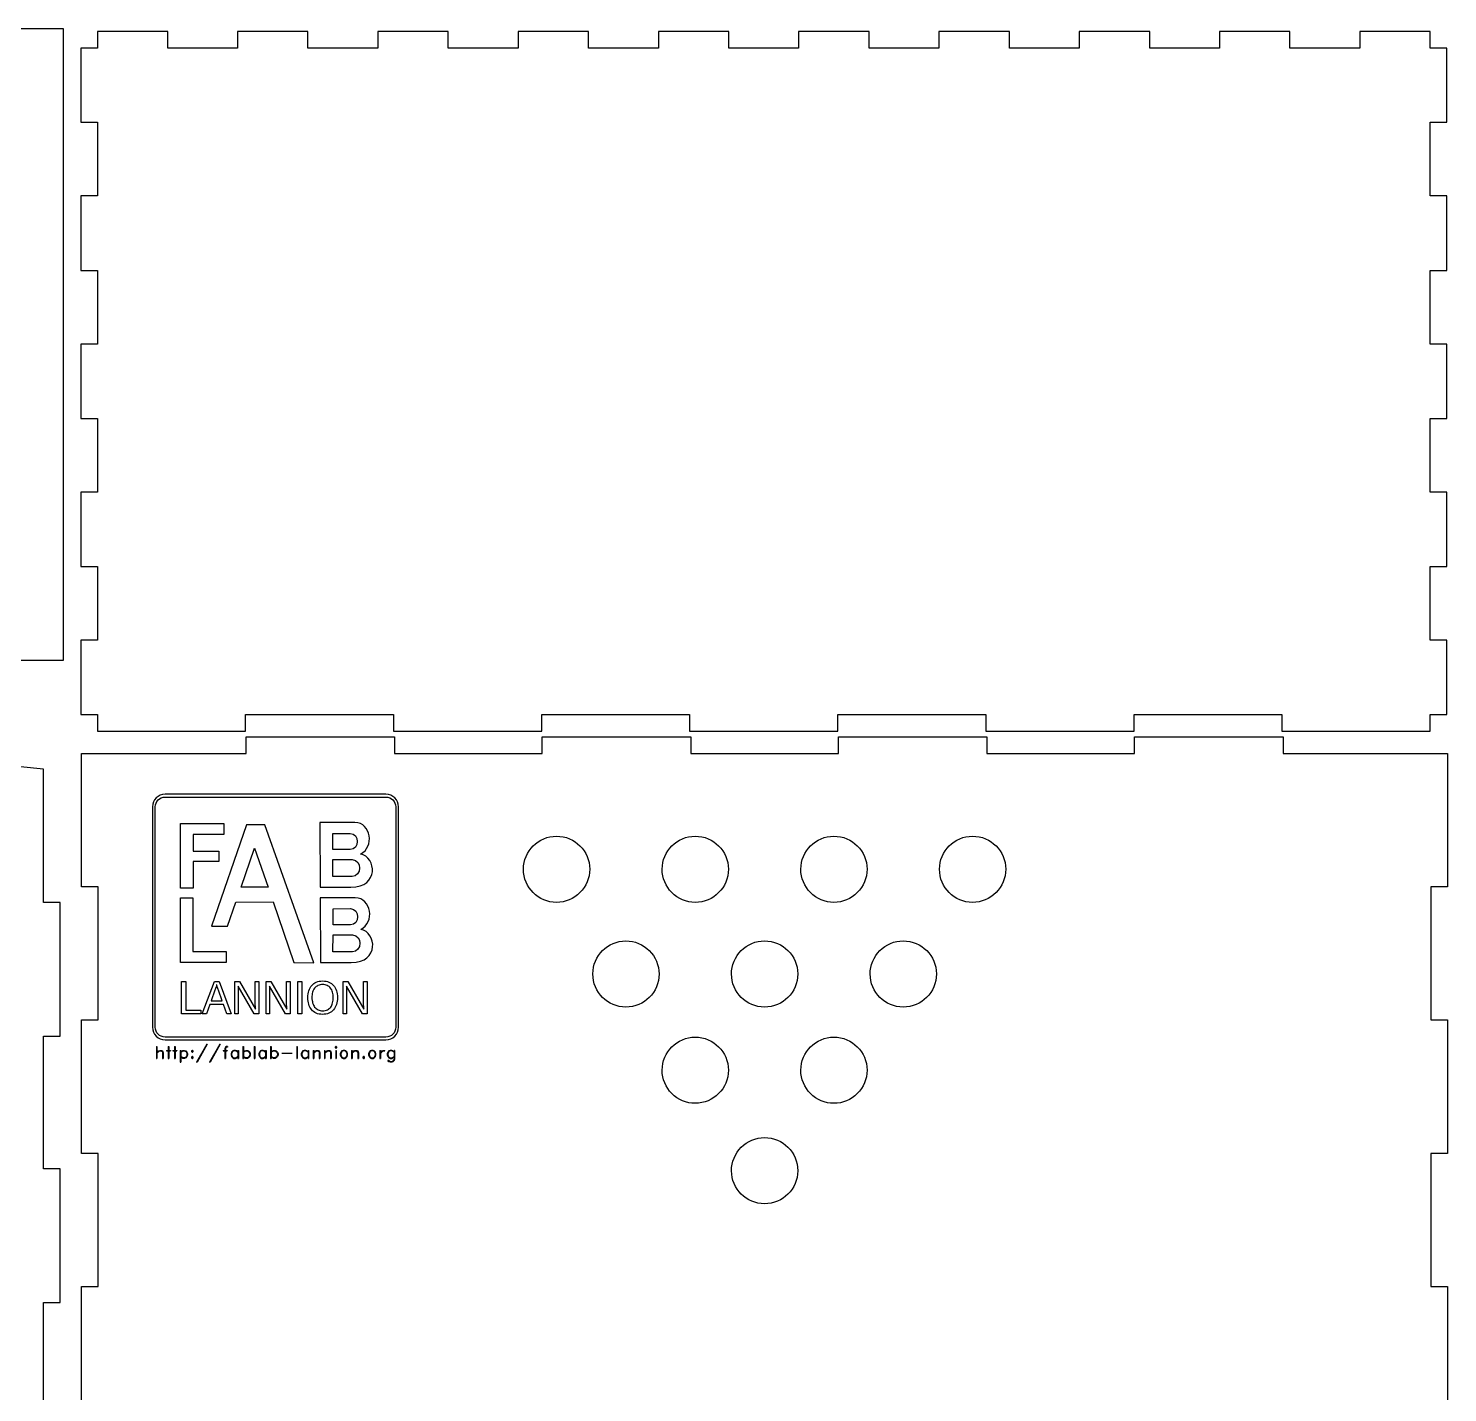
# Model space of a CAD drawing. Extents: x 46 to 1007, y 441 to 854.
# Drawn here: x 793.9 to 1006.9, y 649.6 to 854.2 of the extents above; entities that cross this region are included whole.
import ezdxf

# ---------------------------------------------------------------- set-up
doc = ezdxf.new("R2010")
doc.units = 0
doc.layers.add('Calque_1', color=7, linetype='CONTINUOUS')

msp = doc.modelspace()

# ---------------------------------------------------------------- linework, layer by layer
at = {"layer": 'Calque_1', "color": 7}
for p, q in [((589.342782, 854.219686), (799.161031, 854.219686)), ((799.161031, 854.219686), (799.161031, 759.37865)), ((814.826214, 853.769025), (804.276974, 853.769025)), ((804.276974, 853.769025), (804.276974, 851.269496)), ((814.826214, 851.269496), (814.826214, 853.769025)), ((835.874658, 853.769025), (825.300441, 853.769025)), ((825.300441, 853.769025), (825.300441, 851.269496)), ((835.874658, 851.269496), (835.874658, 853.769025)), ((856.92313, 853.769025), (846.348913, 853.769025)), ((846.348913, 853.769025), (846.348913, 851.269496)), ((856.92313, 851.269496), (856.92313, 853.769025)), ((877.971602, 853.769025), (867.397356, 853.769025)), ((867.397356, 853.769025), (867.397356, 851.269496)), ((877.971602, 851.269496), (877.971602, 853.769025)), ((899.020046, 853.769025), (888.445828, 853.769025)), ((888.445828, 853.769025), (888.445828, 851.269496)), ((899.020046, 851.269496), (899.020046, 853.769025)), ((920.068518, 853.769025), (909.4943, 853.769025)), ((909.4943, 853.769025), (909.4943, 851.269496)), ((920.068518, 851.269496), (920.068518, 853.769025)), ((941.116962, 853.769025), (930.542744, 853.769025)), ((930.542744, 853.769025), (930.542744, 851.269496)), ((941.116962, 851.269496), (941.116962, 853.769025)), ((962.165434, 853.769025), (951.591216, 853.769025)), ((951.591216, 853.769025), (951.591216, 851.269496)), ((962.165434, 851.269496), (962.165434, 853.769025)), ((983.213906, 853.769025), (972.63966, 853.769025)), ((972.63966, 853.769025), (972.63966, 851.269496)), ((983.213906, 851.269496), (983.213906, 853.769025)), ((1004.237373, 853.769025), (993.688132, 853.769025)), ((993.688132, 853.769025), (993.688132, 851.269496)), ((1004.237373, 851.269496), (1004.237373, 853.769025)), ((804.276974, 851.269496), (801.777472, 851.269496)), ((801.777472, 851.269496), (801.777472, 840.135575)), ((825.300441, 851.269496), (814.826214, 851.269496)), ((846.348913, 851.269496), (835.874658, 851.269496)), ((867.397356, 851.269496), (856.92313, 851.269496)), ((888.445828, 851.269496), (877.971602, 851.269496)), ((909.4943, 851.269496), (899.020046, 851.269496)), ((930.542744, 851.269496), (920.068518, 851.269496)), ((951.591216, 851.269496), (941.116962, 851.269496)), ((972.63966, 851.269496), (962.165434, 851.269496)), ((993.688132, 851.269496), (983.213906, 851.269496)), ((1006.736846, 851.269496), (1004.237373, 851.269496)), ((1006.736846, 840.135575), (1006.736846, 851.269496)), ((801.777472, 840.135575), (804.276974, 840.135575)), ((804.276974, 840.135575), (804.276974, 829.076669)), ((1004.237373, 829.076669), (1004.237345, 840.135575)), ((1004.237345, 840.135575), (1006.736846, 840.135575)), ((804.276974, 829.076669), (801.777472, 829.076669)), ((801.777472, 829.076669), (801.777472, 817.917772)), ((1006.736846, 829.076669), (1004.237373, 829.076669)), ((1006.736846, 817.917772), (1006.736846, 829.076669)), ((801.777472, 817.917772), (804.276974, 817.917772)), ((804.276974, 817.917772), (804.276974, 806.858837)), ((1004.237373, 806.858837), (1004.237345, 817.917772)), ((1004.237345, 817.917772), (1006.736846, 817.917772)), ((804.276974, 806.858837), (801.777472, 806.858837)), ((801.777472, 806.858837), (801.777472, 795.69994)), ((1006.736846, 806.858837), (1004.237373, 806.858837)), ((1006.736846, 795.69994), (1006.736846, 806.858837)), ((801.777472, 795.69994), (804.276974, 795.69994)), ((804.276974, 795.69994), (804.276974, 784.641006)), ((1004.237345, 784.641006), (1004.237373, 795.69994)), ((1004.237373, 795.69994), (1006.736846, 795.69994)), ((804.276974, 784.641006), (801.777472, 784.641006)), ((801.777472, 784.641006), (801.777472, 773.482108)), ((1006.736846, 784.641006), (1004.237345, 784.641006)), ((1006.736846, 773.482108), (1006.736846, 784.641006)), ((801.777472, 773.482108), (804.276974, 773.482108)), ((804.276974, 773.482108), (804.276974, 762.423174)), ((1004.237345, 762.423174), (1004.237373, 773.482108)), ((1004.237373, 773.482108), (1006.736846, 773.482108)), ((804.276974, 762.423174), (801.777472, 762.423174)), ((801.777472, 762.423174), (801.777472, 751.289282)), ((1006.736846, 762.423174), (1004.237345, 762.423174)), ((1006.736846, 751.289282), (1006.736846, 762.423174)), ((799.161031, 759.37865), (589.342782, 759.37865)), ((801.777472, 751.289282), (804.276974, 751.289282)), ((804.276974, 751.289282), (804.276974, 748.789781)), ((826.51981, 748.789781), (826.51981, 751.289282)), ((826.51981, 751.289282), (848.687632, 751.289282)), ((848.687632, 751.289282), (848.687632, 748.789781)), ((870.955445, 748.789781), (870.955445, 751.289282)), ((870.955445, 751.289282), (893.123267, 751.289282)), ((893.123267, 751.289282), (893.123267, 748.789781)), ((915.39108, 748.789781), (915.39108, 751.289282)), ((915.39108, 751.289282), (937.558902, 751.289282)), ((937.558902, 751.289282), (937.558902, 748.789781)), ((959.826715, 748.789781), (959.826715, 751.289282)), ((959.826715, 751.289282), (981.994536, 751.289282)), ((981.994536, 751.289282), (981.994536, 748.789781)), ((1004.237345, 748.789781), (1004.237345, 751.289282)), ((1004.237345, 751.289282), (1006.736846, 751.289282)), ((804.276974, 748.789781), (826.51981, 748.789781)), ((826.600384, 745.445673), (826.600384, 747.945174)), ((826.600384, 747.945174), (848.868198, 747.945174)), ((848.687632, 748.789781), (870.955445, 748.789781)), ((848.868198, 747.945174), (848.868198, 745.445673)), ((871.036019, 745.445673), (871.036019, 747.945174)), ((871.036019, 747.945174), (893.303832, 747.945174)), ((893.123267, 748.789781), (915.39108, 748.789781)), ((893.303832, 747.945174), (893.303832, 745.445673)), ((915.471654, 745.445673), (915.471654, 747.945174)), ((915.471654, 747.945174), (937.739467, 747.945174)), ((937.558902, 748.789781), (959.826715, 748.789781)), ((937.739467, 747.945174), (937.739467, 745.445673)), ((959.907317, 745.445673), (959.907317, 747.945174)), ((959.907317, 747.945174), (982.175102, 747.945174)), ((981.994536, 748.789781), (1004.237345, 748.789781)), ((982.175102, 747.945174), (982.175102, 745.445673)), ((801.908057, 725.424631), (801.908057, 745.445673)), ((801.908057, 745.445673), (804.407558, 745.445673)), ((804.407558, 745.445673), (826.600384, 745.445673)), ((848.868198, 745.445673), (871.036019, 745.445673)), ((893.303832, 745.445673), (915.471654, 745.445673)), ((937.739467, 745.445673), (959.907317, 745.445673)), ((982.175102, 745.445673), (1004.367929, 745.445673)), ((1004.367929, 745.445673), (1006.86743, 745.445673)), ((1006.86743, 745.445673), (1006.86743, 725.424631)), ((796.209172, 743.06939), (785.185967, 744.227969)), ((796.209172, 723.09833), (796.209172, 743.06939)), ((878.144294, 728.068094), (878.144294, 728.068094)), ((898.950224, 728.068094), (898.950224, 728.068094)), ((919.756183, 728.068094), (919.756183, 728.068094)), ((940.562113, 728.068094), (940.562113, 728.068094)), ((804.407558, 725.424631), (801.908057, 725.424631)), ((804.407558, 705.478576), (804.407558, 725.424631)), ((1006.86743, 725.424631), (1004.367929, 725.424631)), ((1004.367929, 725.424631), (1004.367929, 705.478576)), ((798.708673, 723.09833), (796.209172, 723.09833)), ((798.708673, 703.052311), (798.708673, 723.09833)), ((888.547259, 712.35746), (888.547259, 712.35746)), ((909.353189, 712.35746), (909.353189, 712.35746)), ((930.159148, 712.35746), (930.159148, 712.35746)), ((801.908057, 685.432557), (801.908057, 705.478576)), ((801.908057, 705.478576), (804.407558, 705.478576)), ((1004.367929, 705.478576), (1006.86743, 705.478576)), ((1006.86743, 705.478576), (1006.86743, 685.432557)), ((796.209172, 683.106256), (796.209172, 703.052311)), ((796.209172, 703.052311), (798.708673, 703.052311)), ((898.950224, 697.920636), (898.950224, 697.920636)), ((919.756183, 697.920636), (919.756183, 697.920636)), ((804.407558, 685.432557), (801.908057, 685.432557)), ((804.407558, 665.486501), (804.407558, 685.432557)), ((1006.86743, 685.432557), (1004.367929, 685.432557)), ((1004.367929, 685.432557), (1004.367929, 665.486501)), ((798.708673, 683.106256), (796.209172, 683.106256)), ((798.708673, 663.060237), (798.708673, 683.106256)), ((909.353218, 682.846922), (909.353218, 682.846922)), ((801.908057, 645.440483), (801.908057, 665.486501)), ((801.908057, 665.486501), (804.407558, 665.486501)), ((1004.367929, 665.486501), (1006.86743, 665.486501)), ((1006.86743, 665.486501), (1006.86743, 645.440483)), ((796.209172, 643.114181), (796.209172, 663.060237)), ((796.209172, 663.060237), (798.708673, 663.060237))]:
    msp.add_line(p, q, dxfattribs=at)
at = {"layer": 'Calque_1', "color": 1}
for p, q in [((847.561001, 739.330524), (814.440283, 739.330524)), ((814.440283, 738.90878), (847.561001, 738.90878)), ((814.440283, 738.90878), (814.440283, 738.90878)), ((812.538221, 737.428457), (812.538221, 704.377539)), ((812.959964, 704.377539), (812.959964, 737.428457)), ((849.04125, 737.428457), (849.04125, 704.377539)), ((849.463035, 704.377539), (849.463035, 737.428457)), ((816.738673, 734.957873), (823.271788, 734.948438)), ((816.738673, 725.221286), (816.738673, 734.957873)), ((826.667103, 734.750535), (821.423195, 719.553068)), ((823.271788, 734.948438), (823.276721, 733.281069)), ((829.400804, 734.75709), (826.667103, 734.750535)), ((829.400804, 734.755358), (829.400804, 734.75709)), ((836.740623, 714.054315), (829.400804, 734.755358)), ((837.677522, 735.089349), (837.689369, 725.35773)), ((842.910315, 735.088947), (837.677522, 735.089349)), ((818.641042, 733.290505), (818.636109, 730.787155)), ((823.276721, 733.281069), (818.641042, 733.290505)), ((839.586029, 733.455363), (842.188294, 733.457003)), ((839.586029, 731.02247), (839.586029, 733.455363)), ((818.636109, 730.787155), (822.506269, 730.782231)), ((822.506269, 730.782231), (822.506269, 729.251096)), ((825.833658, 725.380527), (827.853956, 731.235921)), ((827.853956, 731.235965), (829.882462, 725.390372)), ((827.853956, 731.235921), (827.853956, 731.235965)), ((842.188294, 731.02247), (839.586029, 731.02247)), ((822.506269, 729.251096), (818.64082, 729.251096)), ((818.64082, 729.251096), (818.64082, 725.221286)), ((839.584393, 726.963789), (839.594266, 729.52324)), ((839.594266, 729.52324), (842.489094, 729.52324)), ((842.489094, 726.963789), (839.584393, 726.963789)), ((818.64082, 725.221286), (816.738673, 725.221286)), ((829.882462, 725.390372), (825.833658, 725.380527)), ((837.689369, 725.35773), (842.302058, 725.362247)), ((816.73374, 723.784354), (818.612516, 723.784354)), ((816.738493, 714.066762), (816.73374, 723.784354)), ((818.612516, 723.784354), (818.612516, 715.724695)), ((823.788721, 719.553068), (825.036348, 723.146538)), ((825.036348, 723.146538), (830.656725, 723.159655)), ((830.656725, 723.159655), (833.735683, 714.059248)), ((842.955984, 723.789287), (837.723699, 723.789275)), ((837.723699, 723.789275), (837.735122, 714.057608)), ((839.632207, 722.155288), (842.234386, 722.156929)), ((839.632207, 719.722385), (839.632207, 722.155288)), ((821.423195, 719.553068), (823.788721, 719.553068)), ((839.63057, 715.663708), (839.640415, 718.223209)), ((842.234386, 719.722385), (839.632207, 719.722385)), ((839.640415, 718.223209), (842.535271, 718.223209)), ((818.612516, 715.724695), (823.59104, 715.724695)), ((823.59104, 715.724695), (823.59104, 714.066762)), ((842.535271, 715.663708), (839.63057, 715.663708)), ((823.59104, 714.066762), (816.738493, 714.066762)), ((833.735683, 714.059248), (836.740623, 714.054315)), ((837.735122, 714.057608), (842.347727, 714.062541)), ((816.922803, 706.366793), (816.922803, 711.234966)), ((816.922803, 711.234966), (817.529086, 711.234966)), ((817.529086, 711.234966), (817.529086, 706.905785)), ((820.020957, 706.366793), (821.84625, 711.234966)), ((821.84625, 711.234966), (822.535099, 711.234966)), ((822.535099, 711.234966), (824.331802, 706.366793)), ((824.884419, 706.366793), (824.884419, 711.234966)), ((824.884419, 711.234966), (825.58912, 711.234966)), ((825.58912, 711.234966), (828.00803, 707.061241)), ((827.970273, 708.042484), (827.970273, 711.234966)), ((827.970273, 711.234966), (828.516232, 711.234966)), ((828.516232, 711.234966), (828.516232, 706.366793)), ((829.582552, 706.366793), (829.582552, 711.234966)), ((829.582552, 711.234966), (830.287268, 711.234966)), ((830.287268, 711.234966), (832.706135, 707.061241)), ((832.668378, 708.042484), (832.668378, 711.234966)), ((832.668378, 711.234966), (833.214379, 711.234966)), ((833.214379, 711.234966), (833.214379, 706.366793)), ((834.346973, 706.366793), (834.346973, 711.234966)), ((834.346973, 711.234966), (834.953255, 711.234966)), ((834.953255, 711.234966), (834.953255, 706.366793)), ((841.137306, 706.366793), (841.137306, 711.234966)), ((841.137306, 711.234966), (841.842008, 711.234966)), ((841.842008, 711.234966), (844.260847, 707.061241)), ((844.223076, 708.042484), (844.223076, 711.234966)), ((844.223076, 711.234966), (844.769078, 711.234966)), ((844.769078, 711.234966), (844.769078, 706.366793)), ((821.918675, 709.904729), (821.347286, 708.305033)), ((823.020198, 708.305033), (822.445649, 709.911627)), ((822.445649, 709.911627), (822.446228, 709.911627)), ((827.785551, 706.366793), (825.392028, 710.512775)), ((825.424101, 709.600686), (825.424101, 706.366793)), ((832.483612, 706.366793), (830.090132, 710.512775)), ((830.122206, 709.600686), (830.122206, 706.366793)), ((844.038326, 706.366793), (841.644831, 710.512775)), ((841.676904, 709.600686), (841.676904, 706.366793)), ((821.163734, 707.79023), (820.649552, 706.366793)), ((823.201704, 707.79023), (821.163734, 707.79023)), ((821.347286, 708.305033), (823.020198, 708.305033)), ((823.71277, 706.366793), (823.201704, 707.79023)), ((839.676747, 708.823305), (839.676747, 708.823305)), ((840.295738, 708.823305), (840.295738, 708.823305)), ((819.789253, 706.366793), (816.922803, 706.366793)), ((817.529086, 706.905785), (819.789253, 706.905785)), ((819.789253, 706.905785), (819.789253, 706.366793)), ((820.649552, 706.366793), (820.020957, 706.366793)), ((824.331802, 706.366793), (823.71277, 706.366793)), ((825.424101, 706.366793), (824.884419, 706.366793)), ((827.786143, 706.366793), (827.785551, 706.366793)), ((828.516232, 706.366793), (827.786143, 706.366793)), ((830.122206, 706.366793), (829.582552, 706.366793)), ((832.484247, 706.366793), (832.483612, 706.366793)), ((833.214379, 706.366793), (832.484247, 706.366793)), ((834.953255, 706.366793), (834.346973, 706.366793)), ((841.676904, 706.366793), (841.137306, 706.366793)), ((844.038932, 706.366793), (844.038326, 706.366793)), ((844.769078, 706.366793), (844.038932, 706.366793)), ((847.561001, 702.897248), (814.440283, 702.897248)), ((813.128272, 701.482113), (813.128272, 699.699122)), ((813.128272, 701.482113), (813.213176, 701.482113)), ((813.213176, 701.482113), (813.213176, 699.699122)), ((813.213176, 700.548165), (813.467889, 700.802878)), ((813.213176, 700.548165), (813.467889, 700.717974)), ((813.467889, 700.802878), (813.637698, 700.887782)), ((813.467889, 700.717974), (813.637698, 700.802878)), ((813.637698, 700.887782), (813.892411, 700.887782)), ((813.637698, 700.802878), (813.807506, 700.802878)), ((813.807506, 700.802878), (813.977315, 700.717974)), ((813.892411, 700.887782), (814.062219, 700.802878)), ((813.977315, 700.717974), (814.062219, 700.548165)), ((814.062219, 700.802878), (814.147124, 700.548165)), ((814.440283, 702.475547), (847.561001, 702.475547)), ((814.65655, 700.887782), (815.25088, 700.887782)), ((814.65655, 700.887782), (814.65655, 700.802878)), ((814.65655, 700.802878), (815.25088, 700.802878)), ((814.911263, 701.482113), (814.911263, 699.699122)), ((814.911263, 701.482113), (814.996167, 701.482113)), ((814.996167, 701.482113), (814.996167, 699.699122)), ((815.25088, 700.887782), (815.25088, 700.802878)), ((815.590497, 700.887782), (816.184827, 700.887782)), ((815.590497, 700.887782), (815.590497, 700.802878)), ((815.590497, 700.802878), (816.184827, 700.802878)), ((815.84521, 701.482113), (815.84521, 699.699122)), ((815.84521, 701.482113), (815.930114, 701.482113)), ((815.930114, 701.482113), (815.930114, 699.699122)), ((816.184827, 700.887782), (816.184827, 700.802878)), ((816.694253, 700.887782), (816.694253, 699.104792)), ((816.694253, 700.887782), (816.779157, 700.887782)), ((816.779157, 700.887782), (816.779157, 699.104792)), ((816.779157, 700.63307), (816.948966, 700.802878)), ((816.779157, 700.63307), (817.118775, 700.802878)), ((816.948966, 700.802878), (817.118775, 700.887782)), ((817.118775, 700.887782), (817.373488, 700.887782)), ((817.118775, 700.802878), (817.373488, 700.802878)), ((817.373488, 700.887782), (817.543296, 700.802878)), ((817.373488, 700.802878), (817.543296, 700.717974)), ((817.543296, 700.802878), (817.713105, 700.63307)), ((817.543296, 700.717974), (817.628201, 700.63307)), ((817.628201, 700.63307), (817.713105, 700.378357)), ((817.713105, 700.63307), (817.798009, 700.378357)), ((818.477244, 700.887782), (818.392339, 700.802878)), ((818.392339, 700.802878), (818.392339, 700.717974)), ((818.392339, 700.717974), (818.477244, 700.63307)), ((818.562148, 700.887782), (818.477244, 700.887782)), ((818.477244, 700.802878), (818.477244, 700.717974)), ((818.562148, 700.802878), (818.477244, 700.802878)), ((818.477244, 700.717974), (818.562148, 700.717974)), ((818.477244, 700.63307), (818.562148, 700.63307)), ((818.647052, 700.802878), (818.562148, 700.887782)), ((818.562148, 700.717974), (818.562148, 700.802878)), ((818.562148, 700.63307), (818.647052, 700.717974)), ((818.647052, 700.717974), (818.647052, 700.802878)), ((820.684756, 701.82173), (819.156478, 699.104792)), ((820.76966, 701.82173), (819.241383, 699.104792)), ((820.684756, 701.82173), (820.76966, 701.82173)), ((822.637555, 701.82173), (821.109278, 699.104792)), ((822.722459, 701.82173), (821.194182, 699.104792)), ((822.637555, 701.82173), (822.722459, 701.82173)), ((823.146981, 700.887782), (823.741311, 700.887782)), ((823.146981, 700.887782), (823.146981, 700.802878)), ((823.146981, 700.802878), (823.741311, 700.802878)), ((823.486598, 701.397208), (823.401694, 701.142495)), ((823.401694, 701.142495), (823.401694, 699.699122)), ((823.656407, 701.482113), (823.486598, 701.397208)), ((823.656407, 701.397208), (823.486598, 701.312304)), ((823.571503, 701.397208), (823.486598, 701.142495)), ((823.486598, 701.142495), (823.486598, 699.699122)), ((823.826216, 701.482113), (823.656407, 701.482113)), ((823.826216, 701.397208), (823.656407, 701.397208)), ((823.741311, 700.887782), (823.741311, 700.802878)), ((823.826216, 701.482113), (823.826216, 701.397208)), ((824.420546, 700.63307), (824.335641, 700.378357)), ((824.590354, 700.802878), (824.420546, 700.63307)), ((824.50545, 700.63307), (824.420546, 700.378357)), ((824.590354, 700.717974), (824.50545, 700.63307)), ((824.760163, 700.887782), (824.590354, 700.802878)), ((824.760163, 700.802878), (824.590354, 700.717974)), ((825.014876, 700.887782), (824.760163, 700.887782)), ((825.014876, 700.802878), (824.760163, 700.802878)), ((825.184685, 700.802878), (825.014876, 700.887782)), ((825.354493, 700.63307), (825.014876, 700.802878)), ((825.354493, 700.63307), (825.184685, 700.802878)), ((825.354493, 700.887782), (825.354493, 699.699122)), ((825.354493, 700.887782), (825.439398, 700.887782)), ((825.439398, 700.887782), (825.439398, 699.699122)), ((826.118632, 701.482113), (826.118632, 699.699122)), ((826.118632, 701.482113), (826.203536, 701.482113)), ((826.203536, 701.482113), (826.203536, 699.699122)), ((826.203536, 700.63307), (826.373345, 700.802878)), ((826.203536, 700.63307), (826.543154, 700.802878)), ((826.373345, 700.802878), (826.543154, 700.887782)), ((826.543154, 700.887782), (826.797867, 700.887782)), ((826.543154, 700.802878), (826.797867, 700.802878)), ((826.797867, 700.887782), (826.967675, 700.802878)), ((826.797867, 700.802878), (826.967675, 700.717974)), ((826.967675, 700.802878), (827.137484, 700.63307)), ((826.967675, 700.717974), (827.05258, 700.63307)), ((827.05258, 700.63307), (827.137484, 700.378357)), ((827.137484, 700.63307), (827.222388, 700.378357)), ((827.816718, 701.482113), (827.816718, 699.699122)), ((827.816718, 701.482113), (827.901623, 701.482113)), ((827.901623, 701.482113), (827.901623, 699.699122)), ((828.580857, 700.63307), (828.495953, 700.378357)), ((828.750666, 700.802878), (828.580857, 700.63307)), ((828.665762, 700.63307), (828.580857, 700.378357)), ((828.750666, 700.717974), (828.665762, 700.63307)), ((828.920474, 700.887782), (828.750666, 700.802878)), ((828.920474, 700.802878), (828.750666, 700.717974)), ((829.175187, 700.887782), (828.920474, 700.887782)), ((829.175187, 700.802878), (828.920474, 700.802878)), ((829.344996, 700.802878), (829.175187, 700.887782)), ((829.514805, 700.63307), (829.175187, 700.802878)), ((829.514805, 700.63307), (829.344996, 700.802878)), ((829.514805, 700.887782), (829.514805, 699.699122)), ((829.514805, 700.887782), (829.599709, 700.887782)), ((829.599709, 700.887782), (829.599709, 699.699122)), ((830.278943, 701.482113), (830.278943, 699.699122)), ((830.278943, 701.482113), (830.363848, 701.482113)), ((830.363848, 701.482113), (830.363848, 699.699122)), ((830.363848, 700.63307), (830.533656, 700.802878)), ((830.363848, 700.63307), (830.703465, 700.802878)), ((830.533656, 700.802878), (830.703465, 700.887782)), ((830.703465, 700.887782), (830.958178, 700.887782)), ((830.703465, 700.802878), (830.958178, 700.802878)), ((830.958178, 700.887782), (831.127987, 700.802878)), ((830.958178, 700.802878), (831.127987, 700.717974)), ((831.127987, 700.802878), (831.297795, 700.63307)), ((831.127987, 700.717974), (831.212891, 700.63307)), ((831.212891, 700.63307), (831.297795, 700.378357)), ((831.297795, 700.63307), (831.3827, 700.378357)), ((834.184542, 701.482113), (834.184542, 699.699122)), ((834.184542, 701.482113), (834.269446, 701.482113)), ((834.269446, 701.482113), (834.269446, 699.699122)), ((834.948681, 700.63307), (834.863776, 700.378357)), ((835.118489, 700.802878), (834.948681, 700.63307)), ((835.033585, 700.63307), (834.948681, 700.378357)), ((835.118489, 700.717974), (835.033585, 700.63307)), ((835.288298, 700.887782), (835.118489, 700.802878)), ((835.288298, 700.802878), (835.118489, 700.717974)), ((835.543011, 700.887782), (835.288298, 700.887782)), ((835.543011, 700.802878), (835.288298, 700.802878)), ((835.71282, 700.802878), (835.543011, 700.887782)), ((835.882628, 700.63307), (835.543011, 700.802878)), ((835.882628, 700.63307), (835.71282, 700.802878)), ((835.882628, 700.887782), (835.882628, 699.699122)), ((835.882628, 700.887782), (835.967533, 700.887782)), ((835.967533, 700.887782), (835.967533, 699.699122)), ((836.646767, 700.887782), (836.646767, 699.699122)), ((836.646767, 700.887782), (836.731671, 700.887782)), ((836.731671, 700.887782), (836.731671, 699.699122)), ((836.731671, 700.548165), (836.986384, 700.802878)), ((836.731671, 700.548165), (836.986384, 700.717974)), ((836.986384, 700.802878), (837.156193, 700.887782)), ((836.986384, 700.717974), (837.156193, 700.802878)), ((837.156193, 700.887782), (837.410906, 700.887782)), ((837.156193, 700.802878), (837.326002, 700.802878)), ((837.326002, 700.802878), (837.49581, 700.717974)), ((837.410906, 700.887782), (837.580715, 700.802878)), ((837.49581, 700.717974), (837.580715, 700.548165)), ((837.580715, 700.802878), (837.665619, 700.548165)), ((838.344853, 700.887782), (838.344853, 699.699122)), ((838.344853, 700.887782), (838.429758, 700.887782)), ((838.429758, 700.887782), (838.429758, 699.699122)), ((838.429758, 700.548165), (838.684471, 700.802878)), ((838.429758, 700.548165), (838.684471, 700.717974)), ((838.684471, 700.802878), (838.854279, 700.887782)), ((838.684471, 700.717974), (838.854279, 700.802878)), ((838.854279, 700.887782), (839.108992, 700.887782)), ((838.854279, 700.802878), (839.024088, 700.802878)), ((839.024088, 700.802878), (839.193897, 700.717974)), ((839.108992, 700.887782), (839.278801, 700.802878)), ((839.193897, 700.717974), (839.278801, 700.548165)), ((839.278801, 700.802878), (839.363705, 700.548165)), ((840.04294, 701.482113), (839.958035, 701.397208)), ((839.958035, 701.397208), (839.958035, 701.312304)), ((839.958035, 701.312304), (840.04294, 701.2274)), ((840.127844, 701.482113), (840.04294, 701.482113)), ((840.04294, 701.397208), (840.04294, 701.312304)), ((840.127844, 701.397208), (840.04294, 701.397208)), ((840.04294, 701.312304), (840.127844, 701.312304)), ((840.04294, 701.2274), (840.127844, 701.2274)), ((840.04294, 700.887782), (840.04294, 699.699122)), ((840.04294, 700.887782), (840.127844, 700.887782)), ((840.212748, 701.397208), (840.127844, 701.482113)), ((840.127844, 701.312304), (840.127844, 701.397208)), ((840.127844, 701.2274), (840.212748, 701.312304)), ((840.127844, 700.887782), (840.127844, 699.699122)), ((840.212748, 701.312304), (840.212748, 701.397208)), ((840.807079, 700.63307), (840.722174, 700.378357)), ((840.976887, 700.802878), (840.807079, 700.63307)), ((840.891983, 700.63307), (840.807079, 700.378357)), ((840.976887, 700.717974), (840.891983, 700.63307)), ((841.146696, 700.887782), (840.976887, 700.802878)), ((841.146696, 700.802878), (840.976887, 700.717974)), ((841.401409, 700.887782), (841.146696, 700.887782)), ((841.401409, 700.802878), (841.146696, 700.802878)), ((841.571217, 700.802878), (841.401409, 700.887782)), ((841.571217, 700.717974), (841.401409, 700.802878)), ((841.741026, 700.63307), (841.571217, 700.802878)), ((841.656122, 700.63307), (841.571217, 700.717974)), ((841.741026, 700.378357), (841.656122, 700.63307)), ((841.82593, 700.378357), (841.741026, 700.63307)), ((842.420261, 700.887782), (842.420261, 699.699122)), ((842.420261, 700.887782), (842.505165, 700.887782)), ((842.505165, 700.887782), (842.505165, 699.699122)), ((842.505165, 700.548165), (842.759878, 700.802878)), ((842.505165, 700.548165), (842.759878, 700.717974)), ((842.759878, 700.802878), (842.929686, 700.887782)), ((842.759878, 700.717974), (842.929686, 700.802878)), ((842.929686, 700.887782), (843.184399, 700.887782)), ((842.929686, 700.802878), (843.099495, 700.802878)), ((843.099495, 700.802878), (843.269304, 700.717974)), ((843.184399, 700.887782), (843.354208, 700.802878)), ((843.269304, 700.717974), (843.354208, 700.548165)), ((843.354208, 700.802878), (843.439112, 700.548165)), ((845.052294, 700.63307), (844.96739, 700.378357)), ((845.222103, 700.802878), (845.052294, 700.63307)), ((845.137199, 700.63307), (845.052294, 700.378357)), ((845.222103, 700.717974), (845.137199, 700.63307)), ((845.391912, 700.887782), (845.222103, 700.802878)), ((845.391912, 700.802878), (845.222103, 700.717974)), ((845.646624, 700.887782), (845.391912, 700.887782)), ((845.646624, 700.802878), (845.391912, 700.802878)), ((845.816433, 700.802878), (845.646624, 700.887782)), ((845.816433, 700.717974), (845.646624, 700.802878)), ((845.986242, 700.63307), (845.816433, 700.802878)), ((845.901337, 700.63307), (845.816433, 700.717974)), ((845.986242, 700.378357), (845.901337, 700.63307)), ((846.071146, 700.378357), (845.986242, 700.63307)), ((846.665476, 700.887782), (846.665476, 699.699122)), ((846.665476, 700.887782), (846.750381, 700.887782)), ((846.750381, 700.887782), (846.750381, 699.699122)), ((846.750381, 700.378357), (846.835285, 700.63307)), ((846.835285, 700.63307), (847.005093, 700.802878)), ((846.835285, 700.548165), (847.005093, 700.717974)), ((847.005093, 700.802878), (847.174902, 700.887782)), ((847.005093, 700.717974), (847.174902, 700.802878)), ((847.174902, 700.887782), (847.429615, 700.887782)), ((847.174902, 700.802878), (847.429615, 700.802878)), ((847.429615, 700.802878), (847.429615, 700.887782)), ((847.854137, 700.63307), (847.769232, 700.378357)), ((848.023945, 700.802878), (847.854137, 700.63307)), ((847.939041, 700.63307), (847.854137, 700.378357)), ((848.023945, 700.717974), (847.939041, 700.63307)), ((848.193754, 700.887782), (848.023945, 700.802878)), ((848.193754, 700.802878), (848.023945, 700.717974)), ((848.448467, 700.887782), (848.193754, 700.887782)), ((848.448467, 700.802878), (848.193754, 700.802878)), ((848.618275, 700.802878), (848.448467, 700.887782)), ((848.788084, 700.63307), (848.448467, 700.802878)), ((848.788084, 700.63307), (848.618275, 700.802878)), ((848.872988, 700.887782), (848.788084, 700.887782)), ((848.788084, 700.887782), (848.788084, 699.614218)), ((848.872988, 700.887782), (848.872988, 699.614218)), ((813.128272, 699.699122), (813.213176, 699.699122)), ((814.062219, 700.548165), (814.062219, 699.699122)), ((814.062219, 699.699122), (814.147124, 699.699122)), ((814.147124, 700.548165), (814.147124, 699.699122)), ((814.911263, 699.699122), (814.996167, 699.699122)), ((815.84521, 699.699122), (815.930114, 699.699122)), ((816.694253, 699.104792), (816.779157, 699.104792)), ((816.948966, 699.784026), (816.779157, 699.953835)), ((817.118775, 699.784026), (816.779157, 699.953835)), ((817.118775, 699.699122), (816.948966, 699.784026)), ((817.373488, 699.784026), (817.118775, 699.784026)), ((817.373488, 699.699122), (817.118775, 699.699122)), ((817.543296, 699.868931), (817.373488, 699.784026)), ((817.543296, 699.784026), (817.373488, 699.699122)), ((817.713105, 699.953835), (817.543296, 699.784026)), ((817.628201, 699.953835), (817.543296, 699.868931)), ((817.713105, 700.208548), (817.628201, 699.953835)), ((817.713105, 700.378357), (817.713105, 700.208548)), ((817.798009, 700.208548), (817.713105, 699.953835)), ((817.798009, 700.378357), (817.798009, 700.208548)), ((818.477244, 699.953835), (818.392339, 699.868931)), ((818.392339, 699.868931), (818.392339, 699.784026)), ((818.392339, 699.784026), (818.477244, 699.699122)), ((818.562148, 699.953835), (818.477244, 699.953835)), ((818.477244, 699.868931), (818.477244, 699.784026)), ((818.562148, 699.868931), (818.477244, 699.868931)), ((818.477244, 699.784026), (818.562148, 699.784026)), ((818.477244, 699.699122), (818.562148, 699.699122)), ((818.647052, 699.868931), (818.562148, 699.953835)), ((818.562148, 699.784026), (818.562148, 699.868931)), ((818.562148, 699.699122), (818.647052, 699.784026)), ((818.647052, 699.784026), (818.647052, 699.868931)), ((819.156478, 699.104792), (819.241383, 699.104792)), ((821.109278, 699.104792), (821.194182, 699.104792)), ((823.401694, 699.699122), (823.486598, 699.699122)), ((824.335641, 700.378357), (824.335641, 700.208548)), ((824.335641, 700.208548), (824.420546, 699.953835)), ((824.420546, 700.378357), (824.420546, 700.208548)), ((824.420546, 700.208548), (824.50545, 699.953835)), ((824.420546, 699.953835), (824.590354, 699.784026)), ((824.50545, 699.953835), (824.590354, 699.868931)), ((824.590354, 699.868931), (824.760163, 699.784026)), ((824.590354, 699.784026), (824.760163, 699.699122)), ((824.760163, 699.784026), (825.014876, 699.784026)), ((824.760163, 699.699122), (825.014876, 699.699122)), ((825.014876, 699.784026), (825.354493, 699.953835)), ((825.014876, 699.699122), (825.184685, 699.784026)), ((825.184685, 699.784026), (825.354493, 699.953835)), ((825.354493, 699.699122), (825.439398, 699.699122)), ((826.118632, 699.699122), (826.203536, 699.699122)), ((826.373345, 699.784026), (826.203536, 699.953835)), ((826.543154, 699.784026), (826.203536, 699.953835)), ((826.543154, 699.699122), (826.373345, 699.784026)), ((826.797867, 699.784026), (826.543154, 699.784026)), ((826.797867, 699.699122), (826.543154, 699.699122)), ((826.967675, 699.868931), (826.797867, 699.784026)), ((826.967675, 699.784026), (826.797867, 699.699122)), ((827.137484, 699.953835), (826.967675, 699.784026)), ((827.05258, 699.953835), (826.967675, 699.868931)), ((827.137484, 700.208548), (827.05258, 699.953835)), ((827.137484, 700.378357), (827.137484, 700.208548)), ((827.222388, 700.208548), (827.137484, 699.953835)), ((827.222388, 700.378357), (827.222388, 700.208548)), ((827.816718, 699.699122), (827.901623, 699.699122)), ((828.495953, 700.378357), (828.495953, 700.208548)), ((828.495953, 700.208548), (828.580857, 699.953835)), ((828.580857, 700.378357), (828.580857, 700.208548)), ((828.580857, 700.208548), (828.665762, 699.953835)), ((828.580857, 699.953835), (828.750666, 699.784026)), ((828.665762, 699.953835), (828.750666, 699.868931)), ((828.750666, 699.868931), (828.920474, 699.784026)), ((828.750666, 699.784026), (828.920474, 699.699122)), ((828.920474, 699.784026), (829.175187, 699.784026)), ((828.920474, 699.699122), (829.175187, 699.699122)), ((829.175187, 699.784026), (829.514805, 699.953835)), ((829.175187, 699.699122), (829.344996, 699.784026)), ((829.344996, 699.784026), (829.514805, 699.953835)), ((829.514805, 699.699122), (829.599709, 699.699122)), ((830.278943, 699.699122), (830.363848, 699.699122)), ((830.533656, 699.784026), (830.363848, 699.953835)), ((830.703465, 699.784026), (830.363848, 699.953835)), ((830.703465, 699.699122), (830.533656, 699.784026)), ((830.958178, 699.784026), (830.703465, 699.784026)), ((830.958178, 699.699122), (830.703465, 699.699122)), ((831.127987, 699.868931), (830.958178, 699.784026)), ((831.127987, 699.784026), (830.958178, 699.699122)), ((831.297795, 699.953835), (831.127987, 699.784026)), ((831.212891, 699.953835), (831.127987, 699.868931)), ((831.297795, 700.208548), (831.212891, 699.953835)), ((831.297795, 700.378357), (831.297795, 700.208548)), ((831.3827, 700.208548), (831.297795, 699.953835)), ((831.3827, 700.378357), (831.3827, 700.208548)), ((831.97703, 700.463261), (833.505307, 700.463261)), ((834.184542, 699.699122), (834.269446, 699.699122)), ((834.863776, 700.378357), (834.863776, 700.208548)), ((834.863776, 700.208548), (834.948681, 699.953835)), ((834.948681, 700.378357), (834.948681, 700.208548)), ((834.948681, 700.208548), (835.033585, 699.953835)), ((834.948681, 699.953835), (835.118489, 699.784026)), ((835.033585, 699.953835), (835.118489, 699.868931)), ((835.118489, 699.868931), (835.288298, 699.784026)), ((835.118489, 699.784026), (835.288298, 699.699122)), ((835.288298, 699.784026), (835.543011, 699.784026)), ((835.288298, 699.699122), (835.543011, 699.699122)), ((835.543011, 699.784026), (835.882628, 699.953835)), ((835.543011, 699.699122), (835.71282, 699.784026)), ((835.71282, 699.784026), (835.882628, 699.953835)), ((835.882628, 699.699122), (835.967533, 699.699122)), ((836.646767, 699.699122), (836.731671, 699.699122)), ((837.580715, 700.548165), (837.580715, 699.699122)), ((837.580715, 699.699122), (837.665619, 699.699122)), ((837.665619, 700.548165), (837.665619, 699.699122)), ((838.344853, 699.699122), (838.429758, 699.699122)), ((839.278801, 700.548165), (839.278801, 699.699122)), ((839.278801, 699.699122), (839.363705, 699.699122)), ((839.363705, 700.548165), (839.363705, 699.699122)), ((840.04294, 699.699122), (840.127844, 699.699122)), ((840.722174, 700.378357), (840.722174, 700.208548)), ((840.722174, 700.208548), (840.807079, 699.953835)), ((840.807079, 700.378357), (840.807079, 700.208548)), ((840.807079, 700.208548), (840.891983, 699.953835)), ((840.807079, 699.953835), (840.976887, 699.784026)), ((840.891983, 699.953835), (840.976887, 699.868931)), ((840.976887, 699.868931), (841.146696, 699.784026)), ((840.976887, 699.784026), (841.146696, 699.699122)), ((841.146696, 699.784026), (841.401409, 699.784026)), ((841.146696, 699.699122), (841.401409, 699.699122)), ((841.401409, 699.784026), (841.571217, 699.868931)), ((841.401409, 699.699122), (841.571217, 699.784026)), ((841.571217, 699.784026), (841.741026, 699.953835)), ((841.571217, 699.868931), (841.656122, 699.953835)), ((841.656122, 699.953835), (841.741026, 700.208548)), ((841.741026, 700.208548), (841.741026, 700.378357)), ((841.741026, 699.953835), (841.82593, 700.208548)), ((841.82593, 700.208548), (841.82593, 700.378357)), ((842.420261, 699.699122), (842.505165, 699.699122)), ((843.354208, 700.548165), (843.354208, 699.699122)), ((843.354208, 699.699122), (843.439112, 699.699122)), ((843.439112, 700.548165), (843.439112, 699.699122)), ((844.203251, 699.953835), (844.118347, 699.868931)), ((844.118347, 699.868931), (844.118347, 699.784026)), ((844.118347, 699.784026), (844.203251, 699.699122)), ((844.288155, 699.953835), (844.203251, 699.953835)), ((844.203251, 699.868931), (844.203251, 699.784026)), ((844.288155, 699.868931), (844.203251, 699.868931)), ((844.203251, 699.784026), (844.288155, 699.784026)), ((844.203251, 699.699122), (844.288155, 699.699122)), ((844.37306, 699.868931), (844.288155, 699.953835)), ((844.288155, 699.784026), (844.288155, 699.868931)), ((844.288155, 699.699122), (844.37306, 699.784026)), ((844.37306, 699.784026), (844.37306, 699.868931)), ((844.96739, 700.378357), (844.96739, 700.208548)), ((844.96739, 700.208548), (845.052294, 699.953835)), ((845.052294, 700.378357), (845.052294, 700.208548)), ((845.052294, 700.208548), (845.137199, 699.953835)), ((845.052294, 699.953835), (845.222103, 699.784026)), ((845.137199, 699.953835), (845.222103, 699.868931)), ((845.222103, 699.868931), (845.391912, 699.784026)), ((845.222103, 699.784026), (845.391912, 699.699122)), ((845.391912, 699.784026), (845.646624, 699.784026)), ((845.391912, 699.699122), (845.646624, 699.699122)), ((845.646624, 699.784026), (845.816433, 699.868931)), ((845.646624, 699.699122), (845.816433, 699.784026)), ((845.816433, 699.784026), (845.986242, 699.953835)), ((845.816433, 699.868931), (845.901337, 699.953835)), ((845.901337, 699.953835), (845.986242, 700.208548)), ((845.986242, 700.208548), (845.986242, 700.378357)), ((845.986242, 699.953835), (846.071146, 700.208548)), ((846.071146, 700.208548), (846.071146, 700.378357)), ((846.665476, 699.699122), (846.750381, 699.699122)), ((846.750381, 700.378357), (846.835285, 700.548165)), ((847.769232, 700.378357), (847.769232, 700.208548)), ((847.769232, 700.208548), (847.854137, 699.953835)), ((847.854137, 700.378357), (847.854137, 700.208548)), ((847.854137, 700.208548), (847.939041, 699.953835)), ((847.854137, 699.953835), (848.023945, 699.784026)), ((848.023945, 699.359505), (847.854137, 699.359505)), ((848.023945, 699.189696), (847.854137, 699.359505)), ((847.939041, 699.953835), (848.023945, 699.868931)), ((848.023945, 699.868931), (848.193754, 699.784026)), ((848.023945, 699.784026), (848.193754, 699.699122)), ((848.10885, 699.2746), (848.023945, 699.359505)), ((848.193754, 699.104792), (848.023945, 699.189696)), ((848.278658, 699.189696), (848.10885, 699.2746)), ((848.193754, 699.784026), (848.448467, 699.784026)), ((848.193754, 699.699122), (848.448467, 699.699122)), ((848.448467, 699.104792), (848.193754, 699.104792)), ((848.448467, 699.189696), (848.278658, 699.189696)), ((848.448467, 699.784026), (848.788084, 699.953835)), ((848.448467, 699.699122), (848.618275, 699.784026)), ((848.618275, 699.2746), (848.448467, 699.189696)), ((848.618275, 699.189696), (848.448467, 699.104792)), ((848.618275, 699.784026), (848.788084, 699.953835)), ((848.70318, 699.359505), (848.618275, 699.2746)), ((848.788084, 699.359505), (848.618275, 699.189696)), ((848.788084, 699.614218), (848.70318, 699.359505)), ((848.872988, 699.614218), (848.788084, 699.359505))]:
    msp.add_line(p, q, dxfattribs=at)
for points in [[(814.440283, 739.330524), (813.390156, 739.330524), (812.538221, 738.47859), (812.538221, 737.428457)], [(812.959964, 737.428457), (812.959964, 738.252216), (813.616528, 738.90878), (814.440283, 738.90878)], [(849.463035, 737.428457), (849.463035, 738.47859), (848.6111, 739.330524), (847.561001, 739.330524)], [(847.561001, 738.90878), (848.384728, 738.90878), (849.04125, 738.252216), (849.04125, 737.428457)], [(843.760191, 730.351352), (845.885142, 731.356786), (845.367603, 735.047076), (842.910315, 735.088947)], [(842.188294, 733.457003), (843.611618, 733.452486), (843.624735, 731.030876), (842.188294, 731.02247)], [(842.302058, 725.362247), (846.619138, 725.405307), (846.11992, 729.90767), (843.760191, 730.351352)], [(842.489094, 729.52324), (844.040822, 729.438062), (843.945111, 727.084028), (842.489094, 726.963789)], [(842.234386, 722.156929), (843.657752, 722.152004), (843.670912, 719.730763), (842.234386, 719.722385)], [(843.80586, 719.051686), (845.930853, 720.057159), (845.413314, 723.747458), (842.955984, 723.789287)], [(842.347727, 714.062541), (846.664849, 714.105644), (846.165632, 718.60801), (843.80586, 719.051686)], [(842.535271, 718.223209), (844.086957, 718.137949), (843.99133, 715.783946), (842.535271, 715.663708)], [(837.127712, 711.131286), (837.40493, 711.24876), (837.722372, 711.307504), (838.08004, 711.307504)], [(838.08004, 711.307504), (838.435565, 711.307504), (838.750892, 711.24876), (839.026036, 711.131286)], [(822.010747, 710.184585), (821.981086, 710.090158), (821.950395, 709.996873), (821.918675, 709.904729)], [(822.093257, 710.443763), (822.070013, 710.365415), (822.042509, 710.279012), (822.010747, 710.184585)], [(822.15358, 710.640643), (822.138813, 710.587683), (822.118714, 710.522056), (822.093257, 710.443763)], [(822.182282, 710.737384), (822.17819, 710.72596), (822.168601, 710.693661), (822.15358, 710.640643)], [(822.208121, 710.640643), (822.193354, 710.693633), (822.18475, 710.725875), (822.182282, 710.737384)], [(822.268445, 710.447163), (822.245215, 710.525497), (822.225103, 710.589995), (822.208121, 710.640643)], [(822.347809, 710.19151), (822.31812, 710.285966), (822.29166, 710.371183), (822.268445, 710.447163)], [(822.446228, 709.911627), (822.412378, 710.003783), (822.379572, 710.097083), (822.347809, 710.19151)], [(825.392028, 710.512775), (825.39612, 710.399928), (825.401478, 710.288236), (825.408022, 710.177731)], [(825.408022, 710.177731), (825.412114, 710.083247), (825.415494, 709.983036), (825.417895, 709.877128)], [(825.417895, 709.877128), (825.421987, 709.77349), (825.424101, 709.681348), (825.424101, 709.600686)], [(830.090132, 710.512775), (830.094225, 710.399928), (830.099582, 710.288236), (830.106127, 710.177731)], [(830.106127, 710.177731), (830.110219, 710.083247), (830.113598, 709.983036), (830.115999, 709.877128)], [(830.115999, 709.877128), (830.120092, 709.77349), (830.122206, 709.681348), (830.122206, 709.600686)], [(835.857926, 708.823305), (835.857926, 709.203357), (835.906614, 709.546554), (836.004003, 709.852897)], [(836.004003, 709.852897), (836.101336, 710.159268), (836.244183, 710.419561), (836.432559, 710.633761)], [(836.432559, 710.633761), (836.620892, 710.850288), (836.85261, 711.016125), (837.127712, 711.131286)], [(836.572191, 709.621391), (836.506577, 709.381873), (836.473771, 709.11584), (836.473771, 708.823305)], [(836.87378, 710.236418), (836.740439, 710.065983), (836.639904, 709.860978), (836.572191, 709.621391)], [(837.378484, 710.63032), (837.177485, 710.538177), (837.009251, 710.406881), (836.87378, 710.236418)], [(838.08004, 710.76847), (837.813387, 710.76847), (837.579539, 710.72242), (837.378484, 710.63032)], [(838.768875, 710.63032), (838.569949, 710.72242), (838.340333, 710.76847), (838.08004, 710.76847)], [(839.267218, 710.236418), (839.133919, 710.406881), (838.967801, 710.538177), (838.768875, 710.63032)], [(839.026036, 711.131286), (839.303241, 711.013784), (839.534958, 710.84679), (839.721203, 710.63032)], [(839.572009, 709.621391), (839.504281, 709.860978), (839.402689, 710.065983), (839.267218, 710.236418)], [(839.676747, 708.823305), (839.676747, 709.11584), (839.641839, 709.381873), (839.572009, 709.621391)], [(839.721203, 710.63032), (839.909509, 710.413778), (840.052356, 710.152343), (840.149745, 709.846)], [(840.149745, 709.846), (840.247078, 709.539671), (840.295738, 709.198773), (840.295738, 708.823305)], [(841.644831, 710.512775), (841.648922, 710.399928), (841.654281, 710.288236), (841.660825, 710.177731)], [(841.660825, 710.177731), (841.664915, 710.083247), (841.6683, 709.983036), (841.670698, 709.877128)], [(841.670698, 709.877128), (841.674788, 709.77349), (841.676904, 709.681348), (841.676904, 709.600686)], [(827.976479, 707.714251), (827.972387, 707.829426), (827.970273, 707.938832), (827.970273, 708.042484)], [(827.989173, 707.399869), (827.98508, 707.496567), (827.980852, 707.601361), (827.976479, 707.714251)], [(828.00803, 707.061241), (828.001399, 707.174103), (827.995195, 707.286979), (827.989173, 707.399869)], [(832.674584, 707.714251), (832.670492, 707.829426), (832.668378, 707.938832), (832.668378, 708.042484)], [(832.687278, 707.399869), (832.683186, 707.496567), (832.678958, 707.601361), (832.674584, 707.714251)], [(832.706135, 707.061241), (832.699504, 707.174103), (832.6933, 707.286979), (832.687278, 707.399869)], [(835.997642, 707.810992), (835.904498, 708.119662), (835.857926, 708.45709), (835.857926, 708.823305)], [(836.413447, 707.009366), (836.229374, 707.235132), (836.090772, 707.50235), (835.997642, 707.810992)], [(837.105526, 706.484239), (836.82828, 706.610909), (836.597578, 706.785942), (836.413447, 707.009366)], [(836.473771, 708.823305), (836.473771, 708.530799), (836.50765, 708.262481), (836.575392, 708.018337)], [(836.575392, 708.018337), (836.645222, 707.776436), (836.746786, 707.56682), (836.880099, 707.389488)], [(836.880099, 707.389488), (837.015569, 707.214441), (837.18276, 707.077376), (837.381686, 706.978323)], [(837.381686, 706.978323), (837.582684, 706.881568), (837.813358, 706.833191), (838.073722, 706.833191)], [(838.073722, 706.833191), (838.353027, 706.833191), (838.593207, 706.882725), (838.794262, 706.981778)], [(838.794262, 706.981778), (838.997447, 707.080804), (839.163581, 707.21784), (839.292648, 707.392887)], [(839.70844, 706.988703), (839.517991, 706.767578), (839.285229, 706.597129), (839.010127, 706.477356)], [(839.292648, 707.392887), (839.423859, 707.570275), (839.520148, 707.781034), (839.581516, 708.025178)], [(839.581516, 708.025178), (839.644999, 708.269349), (839.676747, 708.535397), (839.676747, 708.823305)], [(840.143427, 707.786789), (840.04395, 707.475834), (839.898945, 707.209801), (839.70844, 706.988703)], [(840.295738, 708.823305), (840.295738, 708.443254), (840.244963, 708.097744), (840.143427, 707.786789)], [(844.229282, 707.714251), (844.225192, 707.829426), (844.223076, 707.938832), (844.223076, 708.042484)], [(844.241976, 707.399869), (844.237885, 707.496567), (844.233654, 707.601361), (844.229282, 707.714251)], [(844.260847, 707.061241), (844.254218, 707.174103), (844.248012, 707.286979), (844.241976, 707.399869)], [(838.073722, 706.297655), (837.705447, 706.297655), (837.382715, 706.359854), (837.105526, 706.484239)], [(839.010127, 706.477356), (838.735039, 706.357555), (838.422899, 706.297655), (838.073722, 706.297655)], [(812.538221, 704.377539), (812.538221, 703.327482), (813.390156, 702.475547), (814.440283, 702.475547)], [(814.440283, 702.897248), (813.616528, 702.897248), (812.959964, 703.553855), (812.959964, 704.377539)], [(847.561001, 702.475547), (848.6111, 702.475547), (849.463035, 703.327482), (849.463035, 704.377539)], [(849.04125, 704.377539), (849.04125, 703.553855), (848.384728, 702.897248), (847.561001, 702.897248)]]:
    msp.add_open_spline(points, degree=3, dxfattribs=at)
at = {"layer": 'Calque_1', "color": 7}
for points in [[(868.213374, 728.068094), (868.213382, 730.81043), (870.436483, 733.033532), (873.17882, 733.03354)], [(873.17882, 733.03354), (875.921167, 733.033547), (878.144286, 730.810441), (878.144294, 728.068094)], [(889.019304, 728.068094), (889.019312, 730.810441), (891.242431, 733.033547), (893.984778, 733.03354)], [(893.984778, 733.03354), (896.727115, 733.033532), (898.950216, 730.81043), (898.950224, 728.068094)], [(909.825234, 728.068094), (909.825242, 730.810441), (912.048361, 733.033547), (914.790708, 733.03354)], [(914.790708, 733.03354), (917.533056, 733.033547), (919.756174, 730.810441), (919.756183, 728.068094)], [(930.631193, 728.068094), (930.631201, 730.81043), (932.854302, 733.033532), (935.596639, 733.03354)], [(935.596639, 733.03354), (938.338986, 733.033547), (940.562105, 730.810441), (940.562113, 728.068094)], [(873.17882, 723.10262), (870.436472, 723.102628), (868.213366, 725.325746), (868.213374, 728.068094)], [(878.144294, 728.068094), (878.144298, 726.751167), (877.621152, 725.488177), (876.689944, 724.556969)], [(890.473654, 724.556969), (889.542446, 725.488177), (889.0193, 726.751167), (889.019304, 728.068094)], [(898.950224, 728.068094), (898.950232, 725.325746), (896.727126, 723.102628), (893.984778, 723.10262)], [(911.279584, 724.556969), (910.348376, 725.488177), (909.825231, 726.751167), (909.825234, 728.068094)], [(919.756183, 728.068094), (919.756186, 726.751167), (919.233041, 725.488177), (918.301833, 724.556969)], [(935.596639, 723.10262), (932.854291, 723.102628), (930.631185, 725.325746), (930.631193, 728.068094)], [(940.562113, 728.068094), (940.562116, 726.751167), (940.038971, 725.488177), (939.107763, 724.556969)], [(876.689944, 724.556969), (875.758736, 723.625762), (874.495746, 723.102616), (873.17882, 723.10262)], [(893.984778, 723.10262), (892.667852, 723.102616), (891.404862, 723.625762), (890.473654, 724.556969)], [(914.790708, 723.10262), (913.473782, 723.102616), (912.210792, 723.625762), (911.279584, 724.556969)], [(918.301833, 724.556969), (917.370625, 723.625762), (916.107635, 723.102616), (914.790708, 723.10262)], [(939.107763, 724.556969), (938.176555, 723.625762), (936.913565, 723.102616), (935.596639, 723.10262)], [(878.616339, 712.35746), (878.616332, 715.099808), (880.839437, 717.322926), (883.581785, 717.322934)], [(883.581785, 717.322934), (884.898712, 717.322938), (886.161701, 716.799792), (887.092909, 715.868584)], [(887.092909, 715.868584), (888.024117, 714.937377), (888.547263, 713.674387), (888.547259, 712.35746)], [(899.422269, 712.35746), (899.422266, 713.674387), (899.945411, 714.937377), (900.876619, 715.868584)], [(900.876619, 715.868584), (901.807827, 716.799792), (903.070817, 717.322938), (904.387743, 717.322934)], [(904.387743, 717.322934), (907.130091, 717.322926), (909.353197, 715.099808), (909.353189, 712.35746)], [(920.228228, 712.35746), (920.228224, 713.674387), (920.75137, 714.937377), (921.682577, 715.868584)], [(921.682577, 715.868584), (922.613785, 716.799792), (923.876775, 717.322938), (925.193702, 717.322934)], [(925.193702, 717.322934), (927.936049, 717.322926), (930.159155, 715.099808), (930.159148, 712.35746)], [(883.581785, 707.392014), (880.839448, 707.392022), (878.616347, 709.615123), (878.616339, 712.35746)], [(888.547259, 712.35746), (888.547251, 709.615112), (886.324133, 707.392007), (883.581785, 707.392014)], [(904.387743, 707.392014), (901.645396, 707.392007), (899.422277, 709.615112), (899.422269, 712.35746)], [(909.353189, 712.35746), (909.353181, 709.615123), (907.13008, 707.392022), (904.387743, 707.392014)], [(925.193702, 707.392014), (922.451354, 707.392007), (920.228236, 709.615112), (920.228228, 712.35746)], [(930.159148, 712.35746), (930.15914, 709.615123), (927.936038, 707.392022), (925.193702, 707.392014)], [(889.019304, 697.920636), (889.019312, 700.662984), (891.242431, 702.88609), (893.984778, 702.886082)], [(893.984778, 702.886082), (896.727115, 702.886074), (898.950216, 700.662973), (898.950224, 697.920636)], [(909.825234, 697.920636), (909.825242, 700.662984), (912.048361, 702.88609), (914.790708, 702.886082)], [(914.790708, 702.886082), (917.533056, 702.88609), (919.756174, 700.662984), (919.756183, 697.920636)], [(890.473654, 694.409512), (889.542446, 695.34072), (889.0193, 696.603709), (889.019304, 697.920636)], [(898.950224, 697.920636), (898.950232, 695.178289), (896.727126, 692.95517), (893.984778, 692.955162)], [(911.279584, 694.409512), (910.348376, 695.34072), (909.825231, 696.603709), (909.825234, 697.920636)], [(919.756183, 697.920636), (919.756186, 696.603709), (919.233041, 695.34072), (918.301833, 694.409512)], [(893.984778, 692.955162), (892.667852, 692.955158), (891.404862, 693.478304), (890.473654, 694.409512)], [(914.790708, 692.955162), (913.473782, 692.955158), (912.210792, 693.478304), (911.279584, 694.409512)], [(918.301833, 694.409512), (917.370625, 693.478304), (916.107635, 692.955158), (914.790708, 692.955162)], [(900.876647, 686.358046), (901.807855, 687.289254), (903.070845, 687.812399), (904.387772, 687.812396)], [(904.387772, 687.812396), (907.130119, 687.812388), (909.353225, 685.589269), (909.353218, 682.846922)], [(899.422297, 682.846922), (899.422294, 684.163848), (899.945439, 685.426838), (900.876647, 686.358046)], [(904.387772, 677.881476), (901.645424, 677.881468), (899.422306, 680.104574), (899.422297, 682.846922)], [(909.353218, 682.846922), (909.353209, 680.104585), (907.130108, 677.881484), (904.387772, 677.881476)]]:
    msp.add_open_spline(points, degree=3, dxfattribs=at)

doc.saveas('drawing.dxf')
